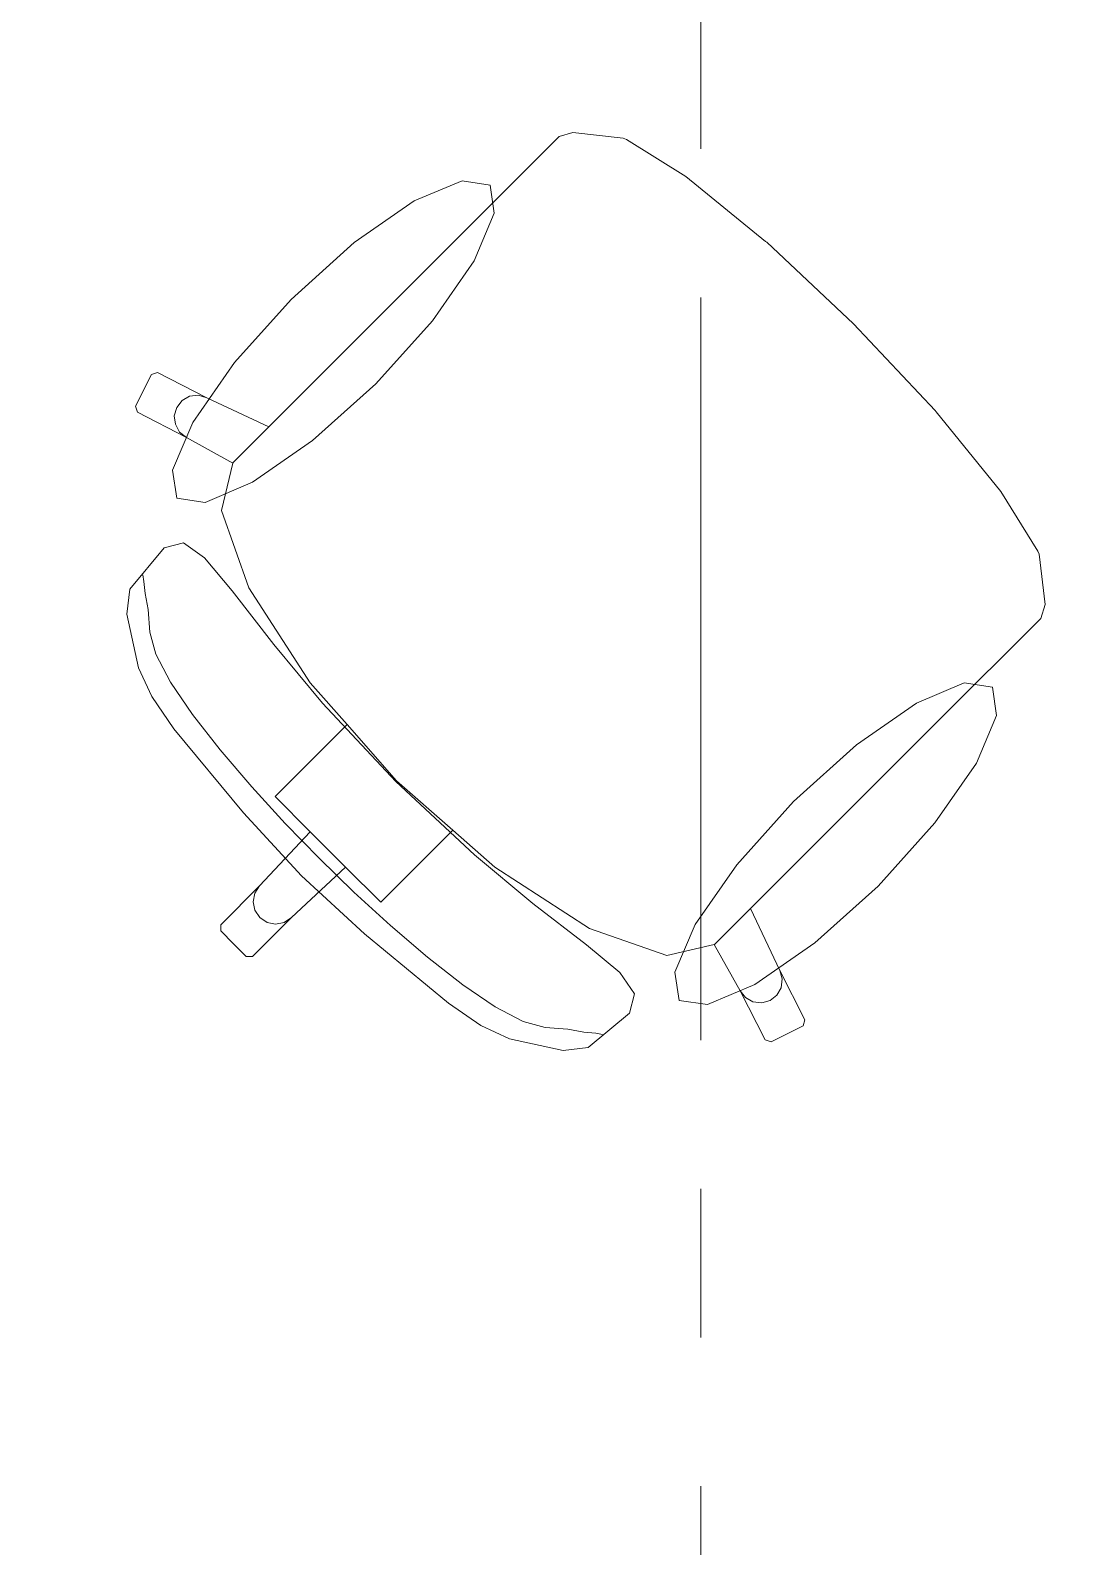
# Model space of a CAD drawing. Header units: inches. Extents: x -19 to 5698, y -728 to 92.
# Drawn here: x 205.619 to 206.317, y 33.37 to 34.391 of the extents above; entities that cross this region are included whole.
import ezdxf

# ---------------------------------------------------------------- set-up
doc = ezdxf.new("R2010")
doc.units = ezdxf.units.IN
doc.header["$MEASUREMENT"] = 0
doc.linetypes.add('HIDDEN', pattern=[0.375, 0.25, -0.125])
doc.linetypes.add('Punto & Raya', pattern=[0.65, 0.5, -0.075, 0, -0.075])
doc.layers.add('00 conduct tomacorr', color=120, linetype='HIDDEN', lineweight=30)
doc.layers.add('Interior - Mobiliario', color=7, linetype='Continuous')
doc.layers.add('Marcador - Secciones', color=7, linetype='Continuous')

msp = doc.modelspace()

# ---------------------------------------------------------------- linework, layer by layer
at = {"layer": '00 conduct tomacorr'}
msp.add_arc((213.3792, 41.6528), 13.3201, 208.09815, 239.01187, dxfattribs=at)
at = {"layer": 'Interior - Mobiliario', "color": 175, "linetype": 'Continuous', "lineweight": 13}
for p, q in [((205.9838, 34.3222), (205.9745, 34.3193)), ((206.0177, 34.3182), (205.9838, 34.3222)), ((205.9745, 34.3193), (205.9525, 34.2974)), ((206.0198, 34.3173), (206.0177, 34.3182)), ((206.0599, 34.2924), (206.0198, 34.3173)), ((205.9525, 34.2974), (205.927, 34.2719)), ((206.1135, 34.2488), (206.0599, 34.2924)), ((205.927, 34.2719), (205.7791, 34.124)), ((206.1143, 34.2482), (206.1135, 34.2488)), ((206.1727, 34.1933), (206.1143, 34.2482)), ((206.1727, 34.1933), (206.2275, 34.135)), ((205.7002, 34.1593), (205.6894, 34.1379)), ((205.7043, 34.1606), (205.7002, 34.1593)), ((205.7374, 34.1436), (205.7043, 34.1606)), ((205.6894, 34.1379), (205.6908, 34.1339)), ((205.7208, 34.1417), (205.7172, 34.1371)), ((205.7259, 34.1446), (205.7208, 34.1417)), ((205.7317, 34.1452), (205.7259, 34.1446)), ((205.7374, 34.1436), (205.7317, 34.1452)), ((205.7791, 34.124), (205.7374, 34.1436)), ((205.6908, 34.1339), (205.7239, 34.1169)), ((205.7172, 34.1371), (205.7156, 34.1315)), ((205.7156, 34.1315), (205.7164, 34.1257)), ((206.2275, 34.135), (206.2282, 34.1341)), ((206.2282, 34.1341), (206.2718, 34.0805)), ((205.7164, 34.1257), (205.7192, 34.1205)), ((205.7192, 34.1205), (205.7239, 34.1169)), ((205.7239, 34.1169), (205.7549, 34.0996)), ((205.7549, 34.0998), (205.7791, 34.124)), ((205.7549, 34.0996), (205.7474, 34.0676)), ((205.7549, 34.0998), (205.7549, 34.0996)), ((206.2718, 34.0805), (206.2967, 34.0404)), ((205.7474, 34.0676), (205.7658, 34.0157)), ((205.7217, 34.0459), (205.7088, 34.0425)), ((205.736, 34.0359), (205.7217, 34.0459)), ((205.7088, 34.0425), (205.6856, 34.0147)), ((205.7546, 34.0136), (205.736, 34.0359)), ((206.2967, 34.0404), (206.2976, 34.0383)), ((206.2976, 34.0383), (206.3016, 34.0044)), ((205.6952, 34.0199), (205.6944, 34.0244)), ((205.696, 34.0119), (205.6952, 34.0199)), ((205.7658, 34.0157), (205.8071, 33.9518)), ((205.6856, 34.0147), (205.6837, 33.9979)), ((205.698, 34.0011), (205.696, 34.0119)), ((205.7826, 33.9775), (205.7546, 34.0136)), ((205.6837, 33.9979), (205.6915, 33.9617)), ((205.6992, 33.9857), (205.698, 34.0011)), ((206.2987, 33.9951), (206.2768, 33.9731)), ((206.3016, 34.0044), (206.2987, 33.9951)), ((205.7031, 33.971), (205.6992, 33.9857)), ((205.8153, 33.9381), (205.7826, 33.9775)), ((205.7131, 33.9521), (205.7031, 33.971)), ((206.2768, 33.9731), (206.2512, 33.9476)), ((205.6915, 33.9617), (205.7004, 33.9425)), ((205.7279, 33.9303), (205.7131, 33.9521)), ((205.8071, 33.9518), (205.8319, 33.9237)), ((206.2512, 33.9476), (206.1034, 33.7998)), ((205.7004, 33.9425), (205.7153, 33.9208)), ((205.8647, 33.8854), (205.8153, 33.9381)), ((205.7465, 33.9065), (205.7279, 33.9303)), ((205.8319, 33.9237), (205.8045, 33.8963)), ((205.8319, 33.9237), (205.8652, 33.8858)), ((205.7153, 33.9208), (205.7622, 33.8641)), ((205.7677, 33.8818), (205.7465, 33.9065)), ((205.8045, 33.8963), (205.7834, 33.8752)), ((205.8647, 33.8854), (205.9175, 33.8359)), ((205.9031, 33.8525), (205.8652, 33.8858)), ((205.7902, 33.8571), (205.7677, 33.8818)), ((205.7834, 33.8752), (205.807, 33.8515)), ((205.7622, 33.8641), (205.8013, 33.8219)), ((205.813, 33.8337), (205.7902, 33.8571)), ((205.9031, 33.8525), (205.8757, 33.8252)), ((205.9312, 33.8277), (205.9031, 33.8525)), ((205.807, 33.8515), (205.773, 33.815)), ((205.807, 33.8515), (205.819, 33.8396)), ((205.813, 33.8337), (205.8365, 33.8108)), ((205.8309, 33.8276), (205.819, 33.8396)), ((205.9175, 33.8359), (205.9568, 33.8032)), ((205.8309, 33.8276), (205.7944, 33.7937)), ((205.8435, 33.7828), (205.8013, 33.8219)), ((205.8545, 33.804), (205.8309, 33.8276)), ((205.8757, 33.8252), (205.8545, 33.804)), ((205.995, 33.7864), (205.9312, 33.8277)), ((205.773, 33.815), (205.7469, 33.7889)), ((205.773, 33.815), (205.7698, 33.8101)), ((205.8365, 33.8108), (205.8611, 33.7883)), ((205.7698, 33.8101), (205.7687, 33.8044)), ((205.7687, 33.8044), (205.7698, 33.7986)), ((205.9568, 33.8032), (205.993, 33.7753)), ((205.7944, 33.7937), (205.7683, 33.7676)), ((205.7698, 33.7986), (205.7731, 33.7937)), ((205.778, 33.7905), (205.7731, 33.7937)), ((205.7838, 33.7893), (205.778, 33.7905)), ((205.7895, 33.7904), (205.7838, 33.7893)), ((205.7944, 33.7937), (205.7895, 33.7904)), ((206.0792, 33.7756), (206.1034, 33.7998)), ((206.1034, 33.7998), (206.123, 33.758)), ((205.7469, 33.7889), (205.747, 33.7847)), ((205.747, 33.7847), (205.7555, 33.7761)), ((205.9002, 33.736), (205.8435, 33.7828)), ((205.8611, 33.7883), (205.8859, 33.7671)), ((206.047, 33.7681), (205.995, 33.7864)), ((205.764, 33.7676), (205.7555, 33.7761)), ((205.993, 33.7753), (206.0153, 33.7567)), ((206.0789, 33.7755), (206.047, 33.7681)), ((206.0792, 33.7756), (206.0789, 33.7755)), ((206.0963, 33.7445), (206.0789, 33.7755)), ((205.7683, 33.7676), (205.764, 33.7676)), ((205.8859, 33.7671), (205.9097, 33.7485)), ((206.0153, 33.7567), (206.0253, 33.7423)), ((206.123, 33.758), (206.1246, 33.7524)), ((206.123, 33.758), (206.1399, 33.7249)), ((206.1246, 33.7524), (206.1239, 33.7465)), ((205.9097, 33.7485), (205.9315, 33.7337)), ((206.0253, 33.7423), (206.0219, 33.7294)), ((206.0999, 33.7399), (206.0963, 33.7445)), ((206.1132, 33.7114), (206.0963, 33.7445)), ((206.105, 33.737), (206.0999, 33.7399)), ((206.1211, 33.7414), (206.1165, 33.7378)), ((206.1239, 33.7465), (206.1211, 33.7414)), ((205.9219, 33.7211), (205.9002, 33.736)), ((205.9315, 33.7337), (205.9503, 33.7237)), ((206.0219, 33.7294), (205.994, 33.7062)), ((206.1109, 33.7363), (206.105, 33.737)), ((206.1165, 33.7378), (206.1109, 33.7363)), ((205.9411, 33.7121), (205.9219, 33.7211)), ((205.9503, 33.7237), (205.9651, 33.7198)), ((205.9651, 33.7198), (205.9805, 33.7187)), ((206.1387, 33.7209), (206.1173, 33.7101)), ((206.1399, 33.7249), (206.1387, 33.7209)), ((205.9772, 33.7043), (205.9411, 33.7121)), ((205.9805, 33.7187), (205.9912, 33.7166)), ((205.9912, 33.7166), (205.9993, 33.7159)), ((205.9993, 33.7159), (206.0038, 33.7151)), ((206.1173, 33.7101), (206.1132, 33.7114)), ((205.994, 33.7062), (205.9772, 33.7043))]:
    msp.add_line(p, q, dxfattribs=at)
at = {"layer": 'Interior - Mobiliario', "color": 175, "linetype": 'Continuous', "lineweight": 13, "flags": 128}
for points in [[(205.7942, 34.2098), (205.7561, 34.1673), (205.7281, 34.127), (205.7145, 34.0949), (205.7173, 34.076), (205.7363, 34.0731), (205.7683, 34.0867), (205.8087, 34.1147), (205.8512, 34.1529), (205.8893, 34.1954), (205.9173, 34.2357), (205.9309, 34.2678), (205.9281, 34.2867), (205.9092, 34.2896), (205.8771, 34.276), (205.8367, 34.248)], [(206.1892, 33.8149), (206.1467, 33.7767), (206.1063, 33.7487), (206.0743, 33.7351), (206.0553, 33.738), (206.0525, 33.7569), (206.0661, 33.789), (206.0941, 33.8293), (206.1322, 33.8718), (206.1747, 33.91), (206.2151, 33.938), (206.2472, 33.9516), (206.2661, 33.9487), (206.2689, 33.9298), (206.2553, 33.8977), (206.2273, 33.8574)]]:
    msp.add_lwpolyline(points, close=True, dxfattribs=at)
at = {"layer": 'Marcador - Secciones', "color": 251, "linetype": 'Punto & Raya', "lineweight": 13, "true_color": 0x636466}
msp.add_line((206.07, 46.2111), (206.07, 0.8878), dxfattribs=at)

doc.saveas('drawing.dxf')
